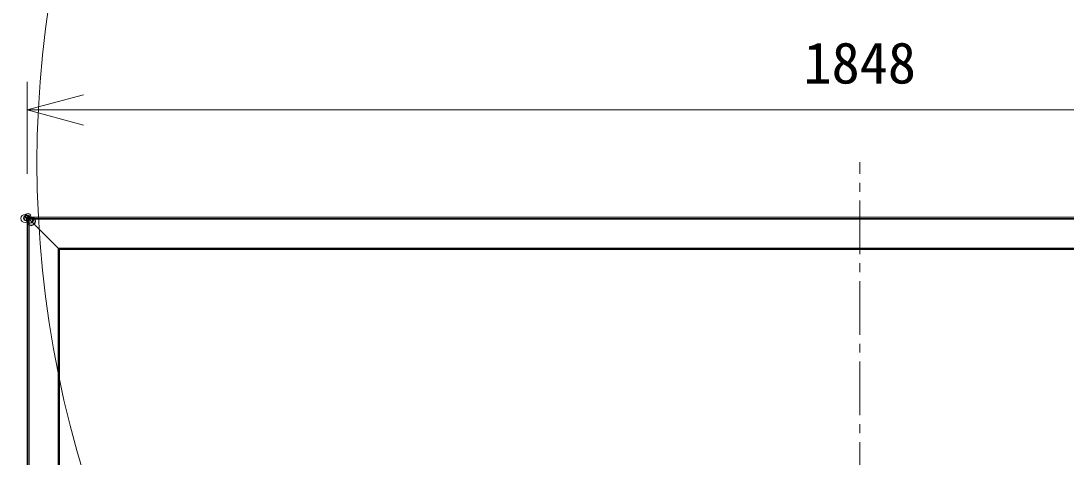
# Model space of a CAD drawing. Units: millimetres, scale not verified. Extents: x -62 to 72, y -57 to 89.
# Drawn here: x -49.97 to -3.6, y 29.39 to 48.76 of the extents above; entities that cross this region are included whole.
import ezdxf
from ezdxf.enums import TextEntityAlignment as Align

# ---------------------------------------------------------------- set-up
doc = ezdxf.new("R2010")
doc.units = ezdxf.units.MM
doc.header["$LTSCALE"] = 0.125
doc.linetypes.add('USER1', pattern=[28.575, 19.05, -3.175, 3.175, -3.175])
for name, color, linetype, lineweight in [('0-0_0', 7, 'Continuous', 18), ('0-4_SUNPO', 7, 'Continuous', 18), ('0-5_GAIKEI', 1, 'Continuous', 18)]:
    doc.layers.add(name, color=color, linetype=linetype, lineweight=lineweight)
doc.styles.add('ＭＳ ゴシック', font='')
doc.styles.get('ＭＳ ゴシック').set_extended_font_data('MS Gothic')

# ---------------------------------------------------------------- blocks, each defined once
blk = doc.blocks.new('_Open30')
at = {"layer": '0-0_0'}
blk.add_line((0, 0), (-1, 0), dxfattribs=at)
blk.add_lwpolyline([(-1, 0.26795), (0, 0), (-1, -0.26795)], dxfattribs=at)
blk = doc.blocks.new('D3')
at = {"layer": '0-4_SUNPO'}
for p, q in [((14.8001, 355.4664), (14.8001, 359.5527)), ((17.3001, 358.3027), (86.1881, 358.3027))]:
    blk.add_line(p, q, dxfattribs=at)
at = {"layer": '0-4_SUNPO', "xscale": 2.5, "yscale": 2.5, "rotation": 180}
blk.add_blockref('_Open30', (14.8001, 358.3027), dxfattribs=at)
at = {"layer": '0-4_SUNPO', "style": 'ＭＳ ゴシック'}
blk.add_text('1848', height=1.833, dxfattribs=at).set_placement((49.2441, 358.9277), align=Align.BOTTOM_LEFT)

msp = doc.modelspace()

# ---------------------------------------------------------------- linework, layer by layer
at = {"layer": '0-5_GAIKEI', "color": 9, "linetype": 'USER1'}
msp.add_line((-12.7466, -4.4663), (-12.7466, 42.489), dxfattribs=at)
at = {"layer": '0-5_GAIKEI', "color": 7}
for p, q in [((-49.6871, 39.974), (-49.6781, 39.9829)), ((-49.631, 40.03), (-49.6781, 39.9829)), ((-49.631, 40.03), (-49.6221, 40.039)), ((-49.5906, 40.0505), (24.0974, 40.0505))]:
    msp.add_line(p, q, dxfattribs=at)
at = {"layer": '0-5_GAIKEI'}
for p, q in [((-49.6781, 39.9631), (-49.6789, 39.9624)), ((-49.6789, -2.7534), (-49.6789, 39.9624)), ((-49.6223, 39.9629), (-49.6781, 39.9631)), ((-49.6223, -2.7539), (-49.6223, 39.9629)), ((-49.6223, 39.9629), (-49.6223, 39.9629)), ((-49.594, 39.9459), (-49.6223, 39.9629)), ((-49.6105, 40.0308), (-49.6112, 40.03)), ((-49.6112, 40.03), (-49.6109, 39.9742)), ((-49.611, 39.9742), (-49.594, 39.9459)), ((-49.6109, 39.9742), (-49.611, 39.9742)), ((-49.6109, 39.9742), (-49.5906, 39.9742)), ((-49.5906, 40.0308), (-49.6105, 40.0308)), ((-49.586, 39.9459), (-49.594, 39.9459)), ((-49.594, -2.7369), (-49.594, 39.9459)), ((-49.5906, 40.0505), (-49.5906, 39.9505)), ((-49.5906, 40.0388), (24.0974, 40.0388)), ((-49.5906, 39.9822), (24.0974, 39.9822)), ((-49.5906, 39.9539), (24.0974, 39.9539)), ((-48.3071, 38.6671), (22.814, 38.6671)), ((-48.2789, 38.6388), (22.7857, 38.6388)), ((-48.2789, -1.4298), (-48.2789, 38.6388)), ((-48.2789, 38.6388), (-48.2623, 38.6222)), ((-48.2623, 38.6222), (22.7691, 38.6222)), ((-48.2623, -1.4132), (-48.2623, 38.6222)), ((-48.2623, 38.6222), (-48.2506, 38.6105)), ((-48.2506, 38.6105), (22.7574, 38.6105)), ((-48.2506, -1.4015), (-48.2506, 38.6105))]:
    msp.add_line(p, q, dxfattribs=at)
at = {"layer": '0-5_GAIKEI', "color": 7}
for points in [[(-49.6906, -2.7565), (-49.6906, 39.9655), (-49.6906, 39.9655)], [(-49.6136, 40.0425), (-49.6136, 40.0425), (-49.5906, 40.0425)]]:
    msp.add_lwpolyline(points, dxfattribs=at)
at = {"layer": '0-5_GAIKEI'}
for points in [[(-49.5906, 39.9505), (-49.586, 39.9459), (-48.3071, 38.6671)], [(-48.2789, -1.4298), (-48.3071, -1.4581), (-48.3071, 38.6671), (-48.2789, 38.6388)]]:
    msp.add_lwpolyline(points, dxfattribs=at)
for centre, radius in [((-2.5785, 42.4632), 46.6759), ((-49.7858, 39.9839), 0.1818), ((-49.7299, 40.0051), 0.1221), ((-49.719, 40.0087), 0.1107), ((-49.6527, 40.0839), 0.1242), ((-49.6626, 40.0501), 0.089), ((-49.6967, 39.9426), 0.0237), ((-49.6778, 39.9988), 0.0355), ((-49.695, 39.9477), 0.0183), ((-49.5109, 39.8626), 0.1954), ((-49.6428, 40.012), 0.0614), ((-49.5193, 39.8703), 0.1841), ((-49.6574, 39.9929), 0.0372), ((-49.6479, 40.0039), 0.0461), ((-49.5708, 39.9041), 0.1225), ((-49.6659, 39.9844), 0.0253), ((-49.6507, 40.0286), 0.0395), ((-49.671, 39.9794), 0.0182), ((-49.6733, 39.9779), 0.0154), ((-49.682, 39.9737), 0.00575), ((-49.6845, 39.9727), 0.00311), ((-49.684, 39.9721), 0.0036), ((-49.6845, 39.9724), 0.00306), ((-49.6855, 39.9725), 0.0021), ((-49.5465, 39.9129), 0.1338), ((-49.6405, 40.0097), 0.0367), ((-49.6301, 40.0204), 0.0217), ((-49.6259, 40.0254), 0.0152), ((-49.5909, 39.9458), 0.0357), ((-49.5991, 39.951), 0.026), ((-49.599, 39.9511), 0.026), ((-49.621, 40.0358), 0.00375), ((-49.6201, 40.0357), 0.00378), ((-49.6206, 40.0366), 0.00281), ((-49.6227, 39.9633), 0.00062), ((-49.6166, 39.9604), 0.00619), ((-49.6206, 40.0374), 0.00208), ((-49.5994, 40.0459), 0.0146)]:
    msp.add_circle(centre, radius, dxfattribs=at)
at = {"layer": '0-5_GAIKEI', "color": 7}
for centre, start, end in [((-49.6786, 39.9655), 135, 180), ((-49.6136, 40.0305), 90, 135)]:
    msp.add_arc(centre, 0.012, start, end, dxfattribs=at)
for centre, major_axis, start_param, end_param in [((-49.6786, 39.9655), (-0.00848, 0.00848), 0, 0.7854502), ((-49.6136, 40.0305), (0.00848, -0.00848), 2.3561424, 3.1415927)]:
    msp.add_ellipse(centre, major_axis=major_axis, ratio=0.999896, start_param=start_param, end_param=end_param, dxfattribs=at)
at = {"layer": '0-5_GAIKEI'}
for centre, start_param, end_param in [((-49.6583, 39.9631), 0, 1.0471976), ((-49.6112, 40.0103), 5.2359878, 6.2831853)]:
    msp.add_ellipse(centre, major_axis=(-0.0198, 0.0198), ratio=0.57735, start_param=start_param, end_param=end_param, dxfattribs=at)

# ---------------------------------------------------------------- block references
at = {"layer": '0-4_SUNPO'}
msp.add_blockref('D3', (-64.4907, -313.5009), dxfattribs=at)

doc.saveas('drawing.dxf')
